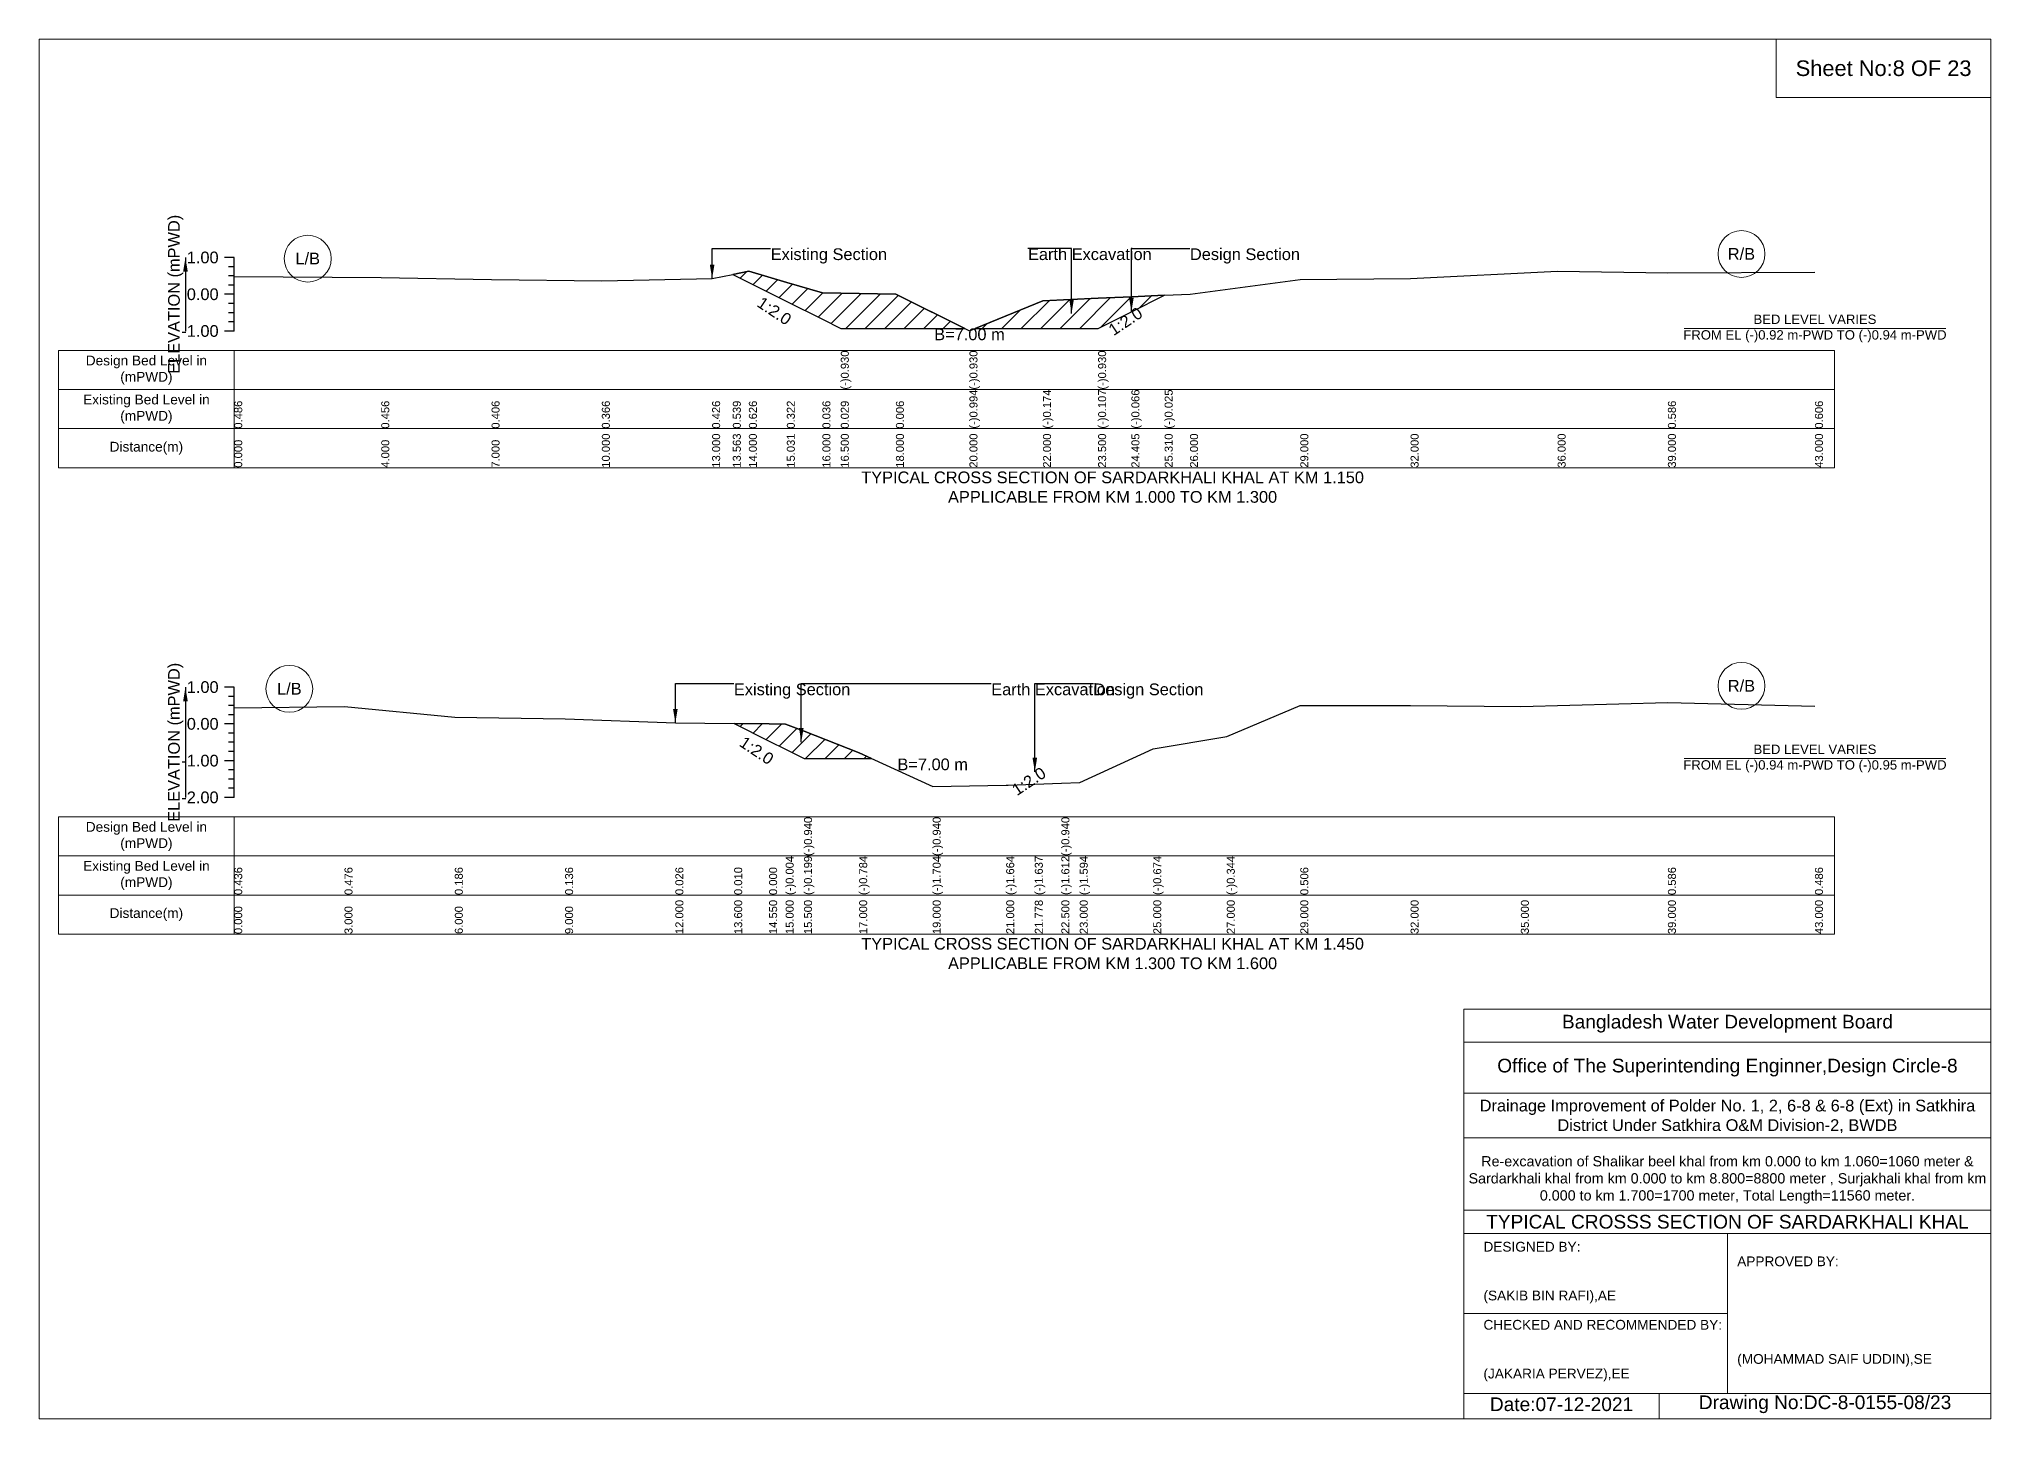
# Model space of a CAD drawing. Header units: inches. Extents: x 93000 to 506000, y -4242 to 0.
# Drawn here: x 170000 to 176000, y -4242 to 0 of the extents above; entities that cross this region are included whole.
import ezdxf

# ---------------------------------------------------------------- set-up
doc = ezdxf.new("R2010")
doc.units = ezdxf.units.IN
doc.header["$LTSCALE"] = 7
doc.header["$MEASUREMENT"] = 0
for name, color, linetype, lineweight in [('Cross section Data Border', 7, 'Continuous', 9), ('Cross Section Labels', 7, 'Continuous', 9), ('Existing_Bed_Level for Xsection', 7, 'Continuous', 25)]:
    doc.layers.add(name, color=color, linetype=linetype, lineweight=lineweight)
doc.styles.get("Standard").update_dxf_attribs({"font": 'arial.ttf'})
doc.dimstyles.get("Standard").update_dxf_attribs({"dimtxt": 0.18, "dimasz": 0.18, "dimexe": 0.18, "dimexo": 0.0625, "dimgap": 0.09, "dimtad": 0, "dimtih": 1, "dimtoh": 1, "dimdec": 4, "dimzin": 0, "dimdsep": 46, "dimtxsty": 'Standard', "dimcen": 0.09, "dimadec": 0, "dimazin": 0, "dimtfac": 1, "dimtdec": 4, "dimtofl": 0, "dimtmove": 0, "dimatfit": 3, "dimfxl": 1, "dimtolj": 1, "dimtzin": 0, "dimarcsym": 0})

msp = doc.modelspace()

# ---------------------------------------------------------------- hatches: boundary and pattern name
at = {"layer": 'Existing_Bed_Level for Xsection'}
h = msp.add_hatch(dxfattribs=at)
h.set_pattern_fill('ANSI31', color=256, scale=339, style=0)
h.paths.add_polyline_path([(172132.6, -723.8), (172182, -748.5), (172298.6, -806.8), (172408, -861.5), (172464.5, -889.8), (172634, -889.8), (172845.5, -889.8), (172634, -784), (172464.5, -781.5), (172408, -780.6), (172298.6, -748.3), (172182, -713.9)])
h = msp.add_hatch(dxfattribs=at)
h.set_pattern_fill('ANSI31', color=256, scale=339, style=0)
h.paths.add_polyline_path([(172877.6, -889.8), (173086, -889.8), (173255.5, -889.8), (173357.8, -838.6), (173460, -787.5), (173357.8, -792.1), (173255.5, -796.7), (173086, -804.3)])
h = msp.add_hatch(dxfattribs=at)
h.set_pattern_fill('ANSI31', color=256, scale=339, style=0)
h.paths.add_polyline_path([(172136.8, -2104.3), (172244.1, -2158), (172295, -2183.4), (172351.5, -2211.7), (172521, -2211.7), (172559.3, -2211.7), (172521, -2194), (172351.5, -2127.9), (172295, -2105.9), (172244.1, -2105.4)])

# ---------------------------------------------------------------- linework, layer by layer
at = {"layer": 'Cross section Data Border'}
for points in [[(170060, -957.7), (175519, -957.7), (175519, -1317.7), (170060, -1317.7)], [(170060, -2391.4), (175519, -2391.4), (175519, -2751.4), (170060, -2751.4)]]:
    msp.add_lwpolyline(points, close=True, dxfattribs=at)
for points in [[(170600, -957.7), (170600, -1317.7)], [(170060, -1077.7), (175519, -1077.7)], [(170060, -1197.7), (175519, -1197.7)], [(170600, -2391.4), (170600, -2751.4)], [(170060, -2511.4), (175519, -2511.4)], [(170060, -2631.4), (175519, -2631.4)]]:
    msp.add_lwpolyline(points, dxfattribs=at)
at = {"layer": 'Cross Section Labels'}
for points in [[(170000, 0), (176000, 0), (176000, -4242), (170000, -4242)], [(175340, 0), (176000, 0), (176000, -180), (175340, -180)]]:
    msp.add_lwpolyline(points, close=True, dxfattribs=at)
for points in [[(175057.1, -889.8), (175860.9, -889.8)], [(175057.1, -2211.7), (175860.9, -2211.7)], [(174380, -4242), (174380, -2982), (176000, -2982)], [(174380, -3084), (176000, -3084)], [(174380, -3240), (176000, -3240)], [(174380, -3378), (176000, -3378)], [(174380, -3600), (176000, -3600)], [(174380, -3672), (176000, -3672)], [(175190, -3672), (175190, -4164)], [(174380, -3918), (175190, -3918)], [(174380, -4164), (176000, -4164)], [(174980, -4164), (174980, -4242)]]:
    msp.add_lwpolyline(points, dxfattribs=at)
for centre in [(175233, -660.8), (170826, -675), (175233, -1988.4), (170769.5, -1997.4)]:
    msp.add_circle(centre, 72, dxfattribs=at)
at = {"layer": 'Existing_Bed_Level for Xsection'}
for points in [[(170600, -671.7), (170570, -671.7)], [(170600, -699.9), (170582, -699.9)], [(170600, -897.7), (170600, -784.7), (170600, -671.7)], [(170600, -729.8), (171052, -733.1), (171391, -738.8), (171730, -743.3), (172069, -736.5), (172132.6, -723.8), (172182, -713.9), (172298.6, -748.3), (172408, -780.6), (172464.5, -781.5), (172464.5, -781.5), (172634, -784), (172860, -897), (172860, -897), (173086, -804.3), (173255.5, -796.7), (173255.5, -796.7), (173357.8, -792.1), (173460, -787.5), (173538, -784), (173877, -738.8), (174216, -736.5), (174668, -713.9), (175007, -718.5), (175459, -716.2)], [(170600, -728.2), (170582, -728.2)], [(170600, -756.4), (170582, -756.4)], [(170600, -784.7), (170570, -784.7)], [(170600, -812.9), (170582, -812.9)], [(170600, -897.7), (170570, -897.7)], [(170600, -841.2), (170582, -841.2)], [(170600, -869.4), (170582, -869.4)], [(170600, -1992.4), (170570, -1992.4)], [(170600, -2020.7), (170582, -2020.7)], [(170600, -2331.4), (170600, -2218.4), (170600, -2105.4), (170600, -1992.4)], [(170600, -2056.2), (170939, -2051.7), (171278, -2084.4), (171617, -2090.1), (171956, -2102.5), (172136.8, -2104.3), (172244.1, -2105.4), (172295, -2105.9), (172351.5, -2127.9), (172351.5, -2127.9), (172521, -2194), (172747, -2298), (172747, -2298), (172973, -2293.5), (172979.3, -2293.3), (173060.9, -2290.4), (173142.5, -2287.5), (173142.5, -2287.5), (173199, -2285.6), (173425, -2181.6), (173651, -2144.3), (173877, -2048.3), (174216, -2048.3), (174555, -2051.7), (175007, -2039.2), (175459, -2050.5)], [(170600, -2048.9), (170582, -2048.9)], [(170600, -2077.2), (170582, -2077.2)], [(170600, -2105.4), (170570, -2105.4)], [(170600, -2133.7), (170582, -2133.7)], [(170600, -2218.4), (170570, -2218.4)], [(170600, -2161.9), (170582, -2161.9)], [(170600, -2190.2), (170582, -2190.2)], [(170600, -2246.7), (170582, -2246.7)], [(170600, -2274.9), (170582, -2274.9)], [(170600, -2331.4), (170570, -2331.4)], [(170600, -2303.2), (170582, -2303.2)]]:
    msp.add_lwpolyline(points, dxfattribs=at)
for points in [[(172132.6, -723.8), (172132.6, -723.8), (172182, -748.5), (172298.6, -806.8), (172408, -861.5), (172464.5, -889.8), (172464.5, -889.8), (172634, -889.8), (172845.5, -889.8), (172634, -784), (172464.5, -781.5), (172464.5, -781.5), (172408, -780.6), (172298.6, -748.3), (172182, -713.9), (172132.6, -723.8)], [(172877.6, -889.8), (173086, -889.8), (173255.5, -889.8), (173255.5, -889.8), (173357.8, -838.6), (173460, -787.5), (173460, -787.5), (173460, -787.5), (173357.8, -792.1), (173255.5, -796.7), (173255.5, -796.7), (173086, -804.3)], [(172136.8, -2104.3), (172136.8, -2104.3), (172244.1, -2158), (172295, -2183.4), (172351.5, -2211.7), (172351.5, -2211.7), (172521, -2211.7), (172559.3, -2211.7), (172521, -2194), (172351.5, -2127.9), (172351.5, -2127.9), (172295, -2105.9), (172244.1, -2105.4), (172136.8, -2104.3)]]:
    msp.add_lwpolyline(points, close=True, dxfattribs=at)

# ---------------------------------------------------------------- texts
at = {"layer": 'Cross section Data Border', "char_height": 30, "width": 480, "attachment_point": 5}
for s, insert in [('Design Bed Level in (mPWD)', (170330, -1017.7)), ('Existing Bed Level in (mPWD)', (170330, -1137.7)), ('Distance(m)', (170330, -1257.7)), ('Design Bed Level in (mPWD)', (170330, -2451.4)), ('Existing Bed Level in (mPWD)', (170330, -2571.4)), ('Distance(m)', (170330, -2691.4))]:
    msp.add_mtext(s, dxfattribs=dict(at, insert=insert))
at = {"layer": 'Cross Section Labels'}
for s, insert, char_height, attachment_point in [('Sheet No:8 OF 23', (175670, -90), 48, 5), ('L/B', (170826, -675), 36, 5), ('Existing Section', (172249, -643.4), 36, 1), ('Earth Excavation', (173040, -643.4), 36, 1), ('Design Section', (173537.8, -643.4), 36, 1), ('R/B', (175233, -660.8), 36, 5), ('B=7.00 m', (172860, -889.8), 36, 2), ('BED LEVEL VARIES ^JFROM EL (-)0.92 m-PWD TO (-)0.94 m-PWD', (175459, -889.8), 28.8, 5), ('TYPICAL CROSS SECTION OF SARDARKHALI KHAL AT KM 1.150^JAPPLICABLE FROM KM 1.000 TO KM 1.300', (173300, -1377.7), 36, 5), ('L/B', (170769.5, -1997.4), 36, 5), ('Existing Section', (172136, -1981.1), 36, 1), ('Earth Excavation', (172927, -1981.1), 36, 1), ('Design Section', (173240.9, -1981.1), 36, 1), ('R/B', (175233, -1988.4), 36, 5), ('B=7.00 m', (172747, -2211.7), 36, 2), ('BED LEVEL VARIES ^JFROM EL (-)0.94 m-PWD TO (-)0.95 m-PWD', (175459, -2211.7), 28.8, 5), ('TYPICAL CROSS SECTION OF SARDARKHALI KHAL AT KM 1.450^JAPPLICABLE FROM KM 1.300 TO KM 1.600', (173300, -2811.4), 36, 5), ('Bangladesh Water Development Board', (175190, -3027), 42, 5), ('Office of The Superintending Enginner,Design Circle-8', (175190, -3162), 42, 5)]:
    msp.add_mtext(s, dxfattribs=dict(at, insert=insert, char_height=char_height, attachment_point=attachment_point))
at = {"layer": 'Cross Section Labels', "char_height": 36, "attachment_point": 2}
for insert, rotation in [((172270.3, -820.9), 326.30993), ((173329.5, -852.8), 33.69007), ((172215.9, -2172.1), 326.30993), ((173032.7, -2266.6), 33.69007)]:
    msp.add_mtext('1:2.0', dxfattribs=dict(at, insert=insert, rotation=rotation))
at = {"layer": 'Cross Section Labels'}
for s, insert, char_height, width, attachment_point in [('Drainage Improvement of Polder No. 1, 2, 6-8 & 6-8 (Ext) in Satkhira District Under Satkhira O&M Division-2, BWDB', (175190, -3312), 36, 1680, 5), ('Re-excavation of Shalikar beel khal from km 0.000 to km 1.060=1060 meter & Sardarkhali khal from km 0.000 to km 8.800=8800 meter , Surjakhali khal from km 0.000 to km 1.700=1700 meter, Total Length=11560 meter.', (175190, -3507), 31.4683, 1620, 5), ('TYPICAL CROSSS SECTION OF SARDARKHALI KHAL', (175190, -3636), 42, 1680, 5), ('DESIGNED BY:^J^J^J(SAKIB BIN RAFI),AE', (174440, -3792), 30, 840, 4), ('APPROVED BY:^J^J^J^J^J^J(MOHAMMAD SAIF UDDIN),SE', (175220, -3912), 30, 840, 4), ('CHECKED AND RECOMMENDED BY:^J^J^J(JAKARIA PERVEZ),EE', (174440, -4032), 30, 840, 4), ('Date:07-12-2021', (174680, -4197), 42, 840, 5), ('Drawing No:DC-8-0155-08/23', (175490, -4197), 42, 1320, 5)]:
    msp.add_mtext(s, dxfattribs=dict(at, insert=insert, char_height=char_height, width=width, attachment_point=attachment_point))
at = {"layer": 'Existing_Bed_Level for Xsection', "rotation": 90}
for s, insert, char_height, attachment_point in [('ELEVATION (mPWD)', (170420, -784.7), 36, 5), ('(-)0.930', (172464.5, -1077.7), 24.6, 1), ('(-)0.930', (172860, -1077.7), 24.6, 1), ('(-)0.930', (173255.5, -1077.7), 24.6, 1), ('(-)0.994', (172860, -1197.7), 24.6, 1), ('(-)0.174', (173086, -1197.7), 24.6, 1), ('(-)0.107', (173255.5, -1197.7), 24.6, 1), ('(-)0.066', (173357.8, -1197.7), 24.6, 1), ('(-)0.025', (173460, -1197.7), 24.6, 1), ('0.486', (170600, -1197.7), 24.6, 1), ('0.456', (171052, -1197.7), 24.6, 1), ('0.406', (171391, -1197.7), 24.6, 1), ('0.366', (171730, -1197.7), 24.6, 1), ('0.426', (172069, -1197.7), 24.6, 1), ('0.539', (172132.6, -1197.7), 24.6, 1), ('0.626', (172182, -1197.7), 24.6, 1), ('0.322', (172298.6, -1197.7), 24.6, 1), ('0.036', (172408, -1197.7), 24.6, 1), ('0.029', (172464.5, -1197.7), 24.6, 1), ('0.006', (172634, -1197.7), 24.6, 1), ('0.586', (175007, -1197.7), 24.6, 1), ('0.606', (175459, -1197.7), 24.6, 1), ('0.000', (170600, -1317.7), 24.6, 1), ('4.000', (171052, -1317.7), 24.6, 1), ('7.000', (171391, -1317.7), 24.6, 1), ('10.000', (171730, -1317.7), 24.6, 1), ('13.000', (172069, -1317.7), 24.6, 1), ('13.563', (172132.6, -1317.7), 24.6, 1), ('14.000', (172182, -1317.7), 24.6, 1), ('15.031', (172298.6, -1317.7), 24.6, 1), ('16.000', (172408, -1317.7), 24.6, 1), ('16.500', (172464.5, -1317.7), 24.6, 1), ('18.000', (172634, -1317.7), 24.6, 1), ('20.000', (172860, -1317.7), 24.6, 1), ('22.000', (173086, -1317.7), 24.6, 1), ('23.500', (173255.5, -1317.7), 24.6, 1), ('24.405', (173357.8, -1317.7), 24.6, 1), ('25.310', (173460, -1317.7), 24.6, 1), ('26.000', (173538, -1317.7), 24.6, 1), ('29.000', (173877, -1317.7), 24.6, 1), ('32.000', (174216, -1317.7), 24.6, 1), ('36.000', (174668, -1317.7), 24.6, 1), ('39.000', (175007, -1317.7), 24.6, 1), ('43.000', (175459, -1317.7), 24.6, 1), ('ELEVATION (mPWD)', (170420, -2161.9), 36, 5), ('(-)0.940', (172351.5, -2511.4), 24.6, 1), ('(-)0.940', (172747, -2511.4), 24.6, 1), ('(-)0.940', (173142.5, -2511.4), 24.6, 1), ('(-)0.004', (172295, -2631.4), 24.6, 1), ('(-)0.199', (172351.5, -2631.4), 24.6, 1), ('(-)0.784', (172521, -2631.4), 24.6, 1), ('(-)1.704', (172747, -2631.4), 24.6, 1), ('(-)1.664', (172973, -2631.4), 24.6, 1), ('(-)1.637', (173060.9, -2631.4), 24.6, 1), ('(-)1.612', (173142.5, -2631.4), 24.6, 1), ('(-)1.594', (173199, -2631.4), 24.6, 1), ('(-)0.674', (173425, -2631.4), 24.6, 1), ('(-)0.344', (173651, -2631.4), 24.6, 1), ('0.436', (170600, -2631.4), 24.6, 1), ('0.476', (170939, -2631.4), 24.6, 1), ('0.186', (171278, -2631.4), 24.6, 1), ('0.136', (171617, -2631.4), 24.6, 1), ('0.026', (171956, -2631.4), 24.6, 1), ('0.010', (172136.8, -2631.4), 24.6, 1), ('0.000', (172244.1, -2631.4), 24.6, 1), ('0.506', (173877, -2631.4), 24.6, 1), ('0.586', (175007, -2631.4), 24.6, 1), ('0.486', (175459, -2631.4), 24.6, 1), ('0.000', (170600, -2751.4), 24.6, 1), ('3.000', (170939, -2751.4), 24.6, 1), ('6.000', (171278, -2751.4), 24.6, 1), ('9.000', (171617, -2751.4), 24.6, 1), ('12.000', (171956, -2751.4), 24.6, 1), ('13.600', (172136.8, -2751.4), 24.6, 1), ('14.550', (172244.1, -2751.4), 24.6, 1), ('15.000', (172295, -2751.4), 24.6, 1), ('15.500', (172351.5, -2751.4), 24.6, 1), ('17.000', (172521, -2751.4), 24.6, 1), ('19.000', (172747, -2751.4), 24.6, 1), ('21.000', (172973, -2751.4), 24.6, 1), ('21.778', (173060.9, -2751.4), 24.6, 1), ('22.500', (173142.5, -2751.4), 24.6, 1), ('23.000', (173199, -2751.4), 24.6, 1), ('25.000', (173425, -2751.4), 24.6, 1), ('27.000', (173651, -2751.4), 24.6, 1), ('29.000', (173877, -2751.4), 24.6, 1), ('32.000', (174216, -2751.4), 24.6, 1), ('35.000', (174555, -2751.4), 24.6, 1), ('39.000', (175007, -2751.4), 24.6, 1), ('43.000', (175459, -2751.4), 24.6, 1)]:
    msp.add_mtext(s, dxfattribs=dict(at, insert=insert, char_height=char_height, attachment_point=attachment_point))
at = {"layer": 'Existing_Bed_Level for Xsection', "char_height": 36, "attachment_point": 6}
for s, insert in [('1.00', (170552, -671.7)), ('0.00', (170552, -784.7)), ('-1.00', (170552, -897.7)), ('1.00', (170552, -1992.4)), ('0.00', (170552, -2105.4)), ('-1.00', (170552, -2218.4)), ('-2.00', (170552, -2331.4))]:
    msp.add_mtext(s, dxfattribs=dict(at, insert=insert))

# ---------------------------------------------------------------- leaders
at = {"layer": 'Cross Section Labels', "annotation_type": 0, "has_hookline": 1, "hookline_direction": 0}
for points, text_width in [([(172069, -736.5), (172069, -643.4), (172248.9, -643.4)], 350.4), ([(173173.8, -843.6), (173173.8, -643.4), (173039.9, -643.4)], 372.7), ([(173357.8, -838.6), (173357.8, -643.4), (173537.7, -643.4)], 330.9), ([(171956, -2102.5), (171956, -1981.1), (172135.9, -1981.1)], 350.4), ([(172343.1, -2161.1), (172343.1, -1981.1), (172926.9, -1981.1)], 372.7), ([(173060.9, -2252.5), (173060.9, -1981.1), (173240.8, -1981.1)], 330.9)]:
    msp.add_leader(points, dimstyle='Standard', override={"dimasz": 43.2}, dxfattribs=dict(at, text_width=text_width))
at = {"layer": 'Existing_Bed_Level for Xsection'}
for points in [[(170450, -671.7), (170450, -897.7)], [(170450, -1992.4), (170450, -2331.4)]]:
    msp.add_leader(points, dimstyle='Standard', override={"dimasz": 43.2}, dxfattribs=at)

doc.saveas('drawing.dxf')
